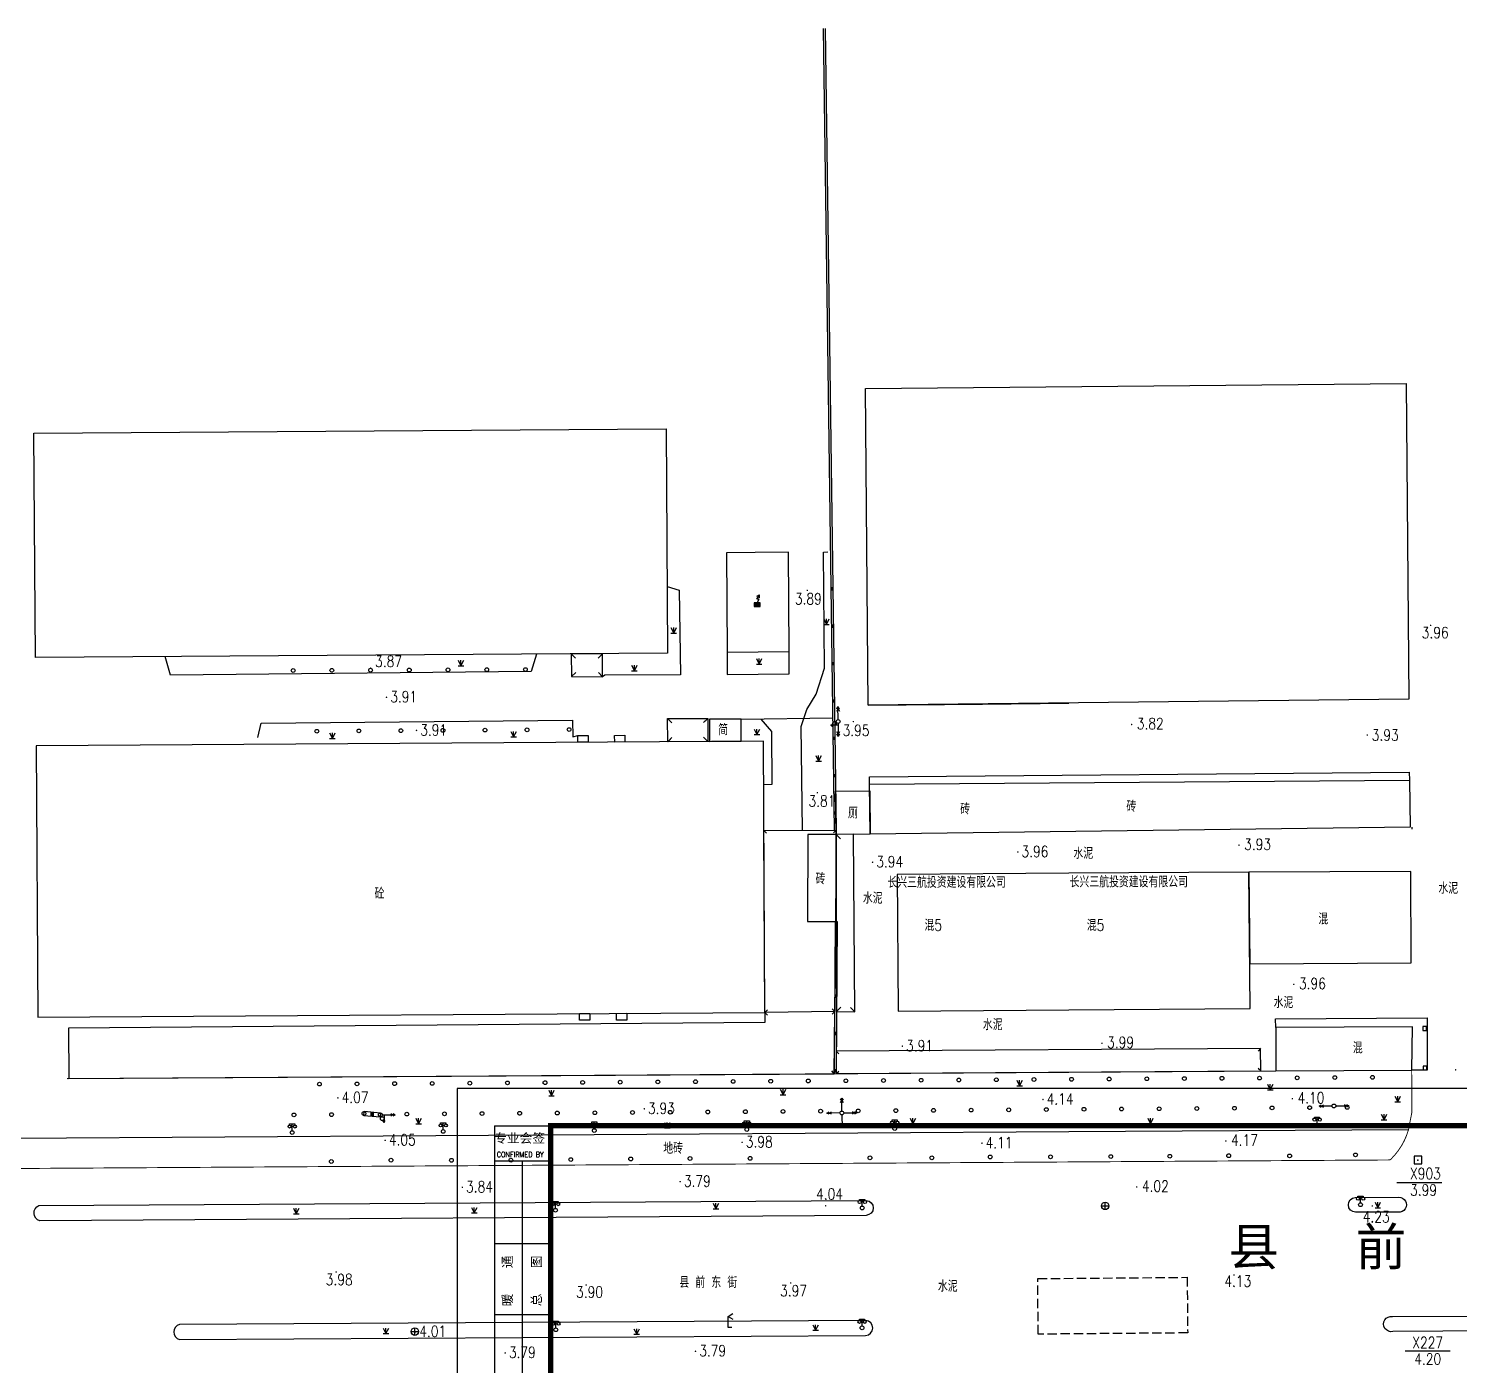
# Model space of a CAD drawing. Header units: millimetres. Extents: x 492948 to 493679, y 3432061 to 3432500.
# Drawn here: x 493110.8 to 493302.3, y 3432321.1 to 3432500 of the extents above; entities that cross this region are included whole.
import ezdxf
from ezdxf.enums import TextEntityAlignment as Align

# ---------------------------------------------------------------- set-up
doc = ezdxf.new("R2010")
doc.units = ezdxf.units.MM
doc.linetypes.add('DASH', pattern=[0.35, 0.25, -0.1])
doc.linetypes.add('DOTE', pattern=[2.42, 2, -0.2, 0.02, -0.2])
for name, color, linetype in [('WALL', 6, 'Continuous'), ('剖面墙', 6, 'DOTE'), ('图框', 137, 'Continuous'), ('地形', 8, 'Continuous')]:
    doc.layers.add(name, color=color, linetype=linetype)
doc.styles.add('HZ', font='rs.shx', dxfattribs={"width": 0.8, "bigfont": 'hztxt.shx'})
doc.styles.add('iIcon2', font='')
doc.styles.add('MIMI-TKWZ', font='romanc.shx', dxfattribs={"width": 0.75, "oblique": 15, "bigfont": 'bigfont.shx'})
doc.styles.get("Standard").update_dxf_attribs({"font": 'txt', "bigfont": 'gbcbig.shx'})
doc.styles.get('iIcon2').set_extended_font_data('SimSun')

# ---------------------------------------------------------------- blocks, each defined once
blk = doc.blocks.new('GC200')
at = {"linetype": 'Continuous', "const_width": 0.2, "flags": 128}
blk.add_lwpolyline([(-0.1, 0, 1), (0.1, 0, 1)], format="xyb", close=True, dxfattribs=at)
blk = doc.blocks.new('*U3')
at = {"linetype": 'Continuous'}
for points in [[(0, 0), (0.5, 0.5), (-0.5, 0.5)], [(0, 0), (-0.5, 0.5), (-0.5, -0.5)], [(0, 0), (-0.5, -0.5), (0.5, -0.5)], [(0, 0), (0.5, -0.5), (0.5, 0.5)]]:
    blk.add_solid(points, dxfattribs=at)
blk = doc.blocks.new('gc002')
blk.add_lwpolyline([(-0.5, -0.5), (0.5, -0.5), (0.5, 0.5), (-0.5, 0.5), (-0.5, -0.5)])
at = {"linetype": 'Continuous'}
blk.add_blockref('*U3', (0, 0), dxfattribs=at)
blk = doc.blocks.new('gc261')
blk.add_lwpolyline([(-1, -1), (1, -1), (1, 1), (-1, 1)], close=True)
blk.add_point((0, 0))
blk = doc.blocks.new('gc013a')
at = {"linetype": 'Continuous'}
blk.add_line((0.5, 0), (4, 0), dxfattribs=at)
at = {"linetype": 'Continuous', "flags": 128}
for points in [[(2.77, 0.35), (3.38, 0), (2.77, -0.35)], [(3.39, 0.35), (4, 0), (3.39, -0.35)]]:
    blk.add_lwpolyline(points, dxfattribs=at)
blk = doc.blocks.new('gc232')
for p, q in [((0.5, 1), (0.5, -1)), ((0.5, -1), (0.19, -0.46)), ((0.5, -1), (0.81, -0.46))]:
    blk.add_line(p, q)
blk.add_circle((0, 0), 0.5)
blk = doc.blocks.new('gc170')
at = {"linetype": 'Continuous'}
blk.add_circle((0, 0), 0.5, dxfattribs=at)
blk = doc.blocks.new('*U15')
at = {"linetype": 'Continuous'}
for points in [[(0.8, 1), (-0.8, 1), (0.8, 0)], [(-0.8, 0), (0.8, 0), (-0.8, 1)], [(0.8, 0), (-0.8, 0), (0, 0)]]:
    blk.add_solid(points, dxfattribs=at)
blk = doc.blocks.new('gc129')
at = {"linetype": 'Continuous', "flags": 128}
for points in [[(-0.8, 0), (0, 0), (0.8, 0), (0.8, 1), (-0.8, 1), (-0.8, 0)], [(-0.05, 2), (0.64, 3.2)], [(-0.05, 2.8), (0.64, 3.2)], [(0.58, 2), (-0.05, 2)], [(0, 1), (0.58, 2)], [(0.64, 2.4), (0.64, 3.2)]]:
    blk.add_lwpolyline(points, dxfattribs=at)
at = {"linetype": 'Continuous'}
blk.add_blockref('*U15', (0, 0), dxfattribs=at)
blk = doc.blocks.new('gc043')
for p, q in [((-1, 0), (1, 0)), ((0, -1), (0, 1))]:
    blk.add_line(p, q)
blk.add_circle((0, 0), 1)
blk = doc.blocks.new('gc124')
for p, q in [((-0.75, 1.5), (0, 0)), ((-0.75, 0), (0.75, 0)), ((0, 0), (0, 1.5)), ((0, 0), (0.75, 1.5))]:
    blk.add_line(p, q)
blk = doc.blocks.new('gcx1')
blk.add_circle((0, 0), 0.5)
blk = doc.blocks.new('gc097')
for p, q in [((-0.7, 2), (-0.7, 2.3)), ((-0.7, 2.3), (0.7, 2.3)), ((0, 0.5), (0, 2.3)), ((0.7, 2.3), (0.7, 2))]:
    blk.add_line(p, q)
for centre, radius in [((-0.7, 1.6), 0.4), ((0, 0), 0.5), ((0.73, 1.6), 0.4)]:
    blk.add_circle(centre, radius)
blk = doc.blocks.new('gc291')
blk.add_lwpolyline([(-0.5, -0.5), (0.5, -0.5), (0.5, 0.5), (-0.5, 0.5), (-0.5, -0.5)])
blk = doc.blocks.new('gc052')
for p, q in [((0, 3), (1.3, 3.75)), ((0, 3), (1.3, 2.25)), ((0, 0), (0, 3)), ((1, 0), (0, 0))]:
    blk.add_line(p, q)
blk = doc.blocks.new('sadf f')
at = {"layer": '图框'}
for p, q in [((651751, 398263), (653251, 398263)), ((651751, 398263), (651751, 384980)), ((651751, 397318), (653251, 397318)), ((651751, 395111), (653251, 395111)), ((651751, 393205), (653251, 393205))]:
    blk.add_line(p, q, dxfattribs=at)
blk.add_lwpolyline([(650751, 339863), (734851, 339863), (734851, 399263), (650751, 399263)], close=True, dxfattribs=at)
at = {"layer": '图框', "const_width": 140}
blk.add_lwpolyline([(653251, 398263), (733851, 398263), (733851, 340863), (653251, 340863)], close=True, dxfattribs=at)
at = {"layer": '图框'}
blk.add_lwpolyline([(652501, 384980), (652501, 397318)], dxfattribs=at)
at = {"layer": '图框', "style": 'iIcon2'}
blk.add_text('专业会签', height=250, dxfattribs=at).set_placement((651740, 397805))
at = {"layer": '图框', "style": 'MIMI-TKWZ', "width": 0.75}
blk.add_text('CONFIRMED BY', height=145, dxfattribs=at).set_placement((651810, 397419))
at = {"layer": '图框', "style": 'iIcon2'}
for s, p in [('暖    通', (652220, 393427)), ('总    图', (652998, 393427))]:
    blk.add_text(s, height=250, rotation=90, dxfattribs=at).set_placement(p)

msp = doc.modelspace()

# ---------------------------------------------------------------- linework, layer by layer
at = {"layer": '剖面墙', "linetype": 'DASH', "ltscale": 5}
msp.add_lwpolyline([(493245.86, 3432332.697), (493265.859, 3432332.865), (493265.922, 3432325.426), (493245.922, 3432325.258)], close=True, dxfattribs=at)
at = {"layer": '地形', "color": 8}
for p, q in [((493196.341, 3432407.649), (493196.91, 3432407.087)), ((493196.341, 3432407.649), (493196.697, 3432407.298)), ((493201.703, 3432407.676), (493201.141, 3432407.107)), ((493201.703, 3432407.676), (493201.352, 3432407.32)), ((493196.362, 3432404.557), (493196.924, 3432405.126)), ((493196.362, 3432404.557), (493196.714, 3432404.913)), ((493201.724, 3432404.593), (493201.155, 3432405.155)), ((493201.724, 3432404.593), (493201.369, 3432404.944)), ((493209.224, 3432392.669), (493209.58, 3432392.318)), ((493218.884, 3432392.727), (493218.532, 3432392.371)), ((493295.921, 3432393.108), (493295.922, 3432392.858)), ((493218.777, 3432380.498), (493219.027, 3432380.496)), ((493209.368, 3432368.325), (493209.72, 3432368.68)), ((493209.368, 3432368.325), (493209.724, 3432367.974)), ((493218.695, 3432368.458), (493218.338, 3432368.108)), ((493218.695, 3432368.458), (493218.34, 3432368.821)), ((493218.909, 3432363.122), (493219.263, 3432362.768)), ((493275.682, 3432363.48), (493275.33, 3432363.124)), ((493275.701, 3432360.483), (493275.345, 3432360.835)), ((493218.639, 3432360.123), (493218.291, 3432360.482)), ((493218.889, 3432360.125), (493219.243, 3432360.479)), ((493299.909, 3432345.533, 3.993), (493293.909, 3432345.533, 3.993)), ((493295.037, 3432323.033), (493301.037, 3432323.033))]:
    msp.add_line(p, q, dxfattribs=at)
at = {"layer": '地形', "color": 8, "flags": 128}
for points in [[(493217.174, 3432500), (493218.635, 3432392.725)], [(493217.424, 3432500), (493218.885, 3432392.728)], [(493217.32, 3432414.418), (493217.206, 3432429.917), (493217.793, 3432429.965)], [(493196.274, 3432425.344), (493197.884, 3432424.838), (493198.049, 3432413.526), (493187.922, 3432413.45), (493187.649, 3432413.241)], [(493178.786, 3432416.268), (493178.08, 3432413.957), (493129.837, 3432413.481), (493129.099, 3432415.943)], [(493183.454, 3432416.299), (493184.024, 3432415.737)], [(493187.629, 3432416.326), (493187.067, 3432415.756)], [(493204.308, 3432416.556), (493204.324, 3432413.532), (493212.597, 3432413.66), (493212.592, 3432416.65)], [(493214.207, 3432406.592), (493214.982, 3432408.844), (493216.222, 3432410.929), (493217.32, 3432414.418)], [(493183.474, 3432413.269), (493184.04, 3432413.834)], [(493187.649, 3432413.241), (493187.084, 3432413.806)], [(493223.191, 3432409.45), (493238.468, 3432409.587)], [(493238.468, 3432409.587), (493250.028, 3432409.723)], [(493141.502, 3432405.107), (493141.94, 3432407.024), (493183.63, 3432407.419), (493183.653, 3432405.203), (493184.313, 3432405.363)], [(493206.161, 3432407.563), (493218.43, 3432407.73)], [(493208.811, 3432407.558), (493208.811, 3432407.558), (493210.248, 3432405.939), (493210.268, 3432398.815)], [(493214.371, 3432392.7), (493214.207, 3432406.592)], [(493190.611, 3432404.518), (493189.258, 3432404.508), (493189.252, 3432405.399), (493190.605, 3432405.431), (493190.611, 3432404.518)], [(493223.37, 3432398.88), (493223.35, 3432399.87), (493295.55, 3432400.46), (493295.62, 3432399.4)], [(493210.268, 3432398.815), (493209.188, 3432398.78)], [(493218.891, 3432392.138), (493219.459, 3432391.575)], [(493250.028, 3432386.95), (493227.043, 3432386.802), (493227.178, 3432368.508), (493250.028, 3432368.668)], [(493250.028, 3432368.668), (493274.274, 3432368.838), (493274.123, 3432387.105), (493250.028, 3432386.95)], [(493218.777, 3432380.498), (493218.64, 3432360.337), (493218.639, 3432360.123)], [(493219.027, 3432380.496), (493218.89, 3432360.336), (493218.889, 3432360.125)], [(493218.945, 3432368.456), (493219.534, 3432369.017)], [(493221.381, 3432368.409), (493220.819, 3432368.978)], [(493185.946, 3432368.175), (493185.952, 3432367.282), (493184.565, 3432367.278), (493184.559, 3432368.166), (493185.946, 3432368.175)], [(493277.698, 3432366.282), (493277.691, 3432367.473), (493297.962, 3432367.593), (493297.969, 3432366.394), (493297.972, 3432360.603), (493295.891, 3432360.593)], [(493115.988, 3432359.476), (493250.028, 3432360.321)], [(493250.028, 3432360.321), (493277.7, 3432360.496)], [(493250.028, 3432352.327), (493108.869, 3432351.445)], [(493295.461, 3432352.611), (493250.028, 3432352.327)]]:
    msp.add_lwpolyline(points, dxfattribs=at)
for points in [[(493222.811, 3432451.832), (493295.14, 3432452.48), (493295.514, 3432410.254), (493223.191, 3432409.45)], [(493111.771, 3432415.83), (493111.533, 3432445.871), (493196.137, 3432446.424), (493196.332, 3432416.383)], [(493212.592, 3432416.65), (493212.509, 3432429.906), (493208.033, 3432429.872), (493204.232, 3432429.846), (493204.308, 3432416.556)], [(493183.474, 3432413.269), (493187.649, 3432413.241), (493187.629, 3432416.326), (493183.454, 3432416.299)], [(493196.362, 3432404.557), (493196.341, 3432407.649), (493201.703, 3432407.676), (493201.724, 3432404.593)], [(493206.161, 3432407.563), (493201.924, 3432407.555), (493201.944, 3432404.595), (493206.181, 3432404.624)], [(493112.085, 3432367.7), (493209.368, 3432368.325), (493209.154, 3432404.644), (493111.842, 3432403.98)], [(493184.313, 3432405.363), (493185.7, 3432405.377), (493185.706, 3432404.484), (493184.319, 3432404.475)], [(493223.37, 3432398.88), (493295.62, 3432399.4), (493295.7, 3432393.11), (493223.455, 3432392.191)], [(493223.455, 3432392.191), (493218.891, 3432392.138), (493218.814, 3432397.923), (493223.381, 3432397.981)], [(493209.224, 3432392.669), (493218.884, 3432392.719), (493218.695, 3432368.458), (493209.368, 3432368.325)], [(493218.885, 3432392.138), (493215.086, 3432392.119), (493215.053, 3432380.487), (493218.918, 3432380.497)], [(493221.228, 3432392.165), (493218.891, 3432392.138), (493218.945, 3432368.456), (493221.381, 3432368.409), (493221.228, 3432392.165)], [(493295.812, 3432374.94), (493295.794, 3432387.201), (493274.123, 3432387.105), (493274.225, 3432374.845)], [(493116.194, 3432366.226), (493116.236, 3432359.478), (493218.639, 3432360.123), (493218.696, 3432368.458), (493209.368, 3432368.325), (493209.368, 3432366.98)], [(493190.874, 3432367.298), (493189.506, 3432367.268), (493189.498, 3432368.198), (493190.868, 3432368.206)], [(493277.7, 3432360.496), (493295.891, 3432360.593), (493295.991, 3432366.39), (493277.698, 3432366.282)], [(493218.909, 3432363.122), (493218.889, 3432360.125), (493275.701, 3432360.483), (493275.682, 3432363.48)], [(493155.688, 3432354.494), (493155.74, 3432355.091), (493157.935, 3432354.902), (493157.883, 3432354.305)]]:
    msp.add_lwpolyline(points, close=True, dxfattribs=at)
for points, const_width in [([(493295.891, 3432360.593), (493295.912, 3432354.934), (493295.461, 3432352.611)], 0.125), ([(493157.061, 3432354.677), (493156.563, 3432354.72)], 0.6), ([(493108.869, 3432351.445), (493108.924, 3432348.491), (493109.109, 3432347.874), (493109.694, 3432347.432), (493250.028, 3432348.306)], 0.125)]:
    msp.add_lwpolyline(points, dxfattribs=dict(at, const_width=const_width))
at = {"layer": '地形', "color": 8, "const_width": 0.125, "flags": 128}
msp.add_lwpolyline([(493250.028, 3432348.306), (493293.005, 3432348.574, 0.1336026), (493295.461, 3432352.611)], format="xyb", dxfattribs=at)
at = {"layer": '地形', "color": 8, "flags": 128}
for points in [[(493294.148, 3432343.585, -1.0599791), (493294.093, 3432341.58), (493288.383, 3432341.577, -0.958828), (493288.343, 3432343.552), (493294.148, 3432343.585)], [(493222.924, 3432343.149, -0.9340696), (493222.915, 3432341.157), (493112.356, 3432340.438, -0.6909848), (493112.219, 3432342.478), (493222.924, 3432343.149)], [(493222.821, 3432325.093), (493222.821, 3432325.093, 0.9488839), (493222.86, 3432327.096), (493131.045, 3432326.55), (493131.045, 3432326.55, 0.7652101), (493131.037, 3432324.547), (493222.821, 3432325.093)]]:
    msp.add_lwpolyline(points, format="xyb", dxfattribs=at)
msp.add_lwpolyline([(493393.666, 3432326.273), (493293.35, 3432325.598, -1.1777678), (493293.323, 3432327.628), (493293.323, 3432327.628), (493393.454, 3432328.086), (493393.454, 3432328.086, -0.6300619)], format="xyb", close=True, dxfattribs=at)

# ---------------------------------------------------------------- block references
at = {"layer": 'WALL', "xscale": 0.004999999888241291, "yscale": 0.004999999888241291, "zscale": 0.005}
msp.add_blockref('sadf f', (489914.428, 3430361.845), dxfattribs=at)
at = {"layer": '地形', "color": 8}
for name, p, xscale, yscale, zscale, rotation in [('gc129', (493208.318, 3432422.629), 0.4999966867839892, 0.4999966868199408, 0.4999966869382196, 359.9994593976171), ('GC200', (493215.028, 3432424.804, 3.894), 0.4999966812542306, 0.4999966812320054, 0.4999966813748999, 359.9994597711396), ('gc124', (493217.598, 3432420.261), 0.4999967190894259, 0.4999967189505696, 0.4999967191688046, 359.9994571564815), ('GC200', (493298.422, 3432420.122, 3.957), 0.4999968373691281, 0.4999968372285366, 0.499996837468924, 359.9994365591904), ('gc124', (493197.159, 3432419.081), 0.499996693128655, 0.4999966933391988, 0.4999966932316083, 359.9994590240955), ('gc170', (493146.241, 3432414.084), 0.4999966354267623, 0.4999966355971992, 0.499996635546852, 180.2354461247535), ('gc170', (493151.421, 3432414.106), 0.4999966448486695, 0.4999966449104249, 0.4999966449274466, 180.2354459068701), ('gc170', (493156.601, 3432414.127), 0.4999966542104561, 0.4999966542236507, 0.4999966543043529, 180.2354456356533), ('GC200', (493156.623, 3432414.4, 3.866), 0.4999966524996505, 0.4999966523610055, 0.4999966526039591, 359.9994597177473), ('gc170', (493161.78, 3432414.148), 0.4999966635722427, 0.4999966635368764, 0.4999966636762777, 180.2354453644366), ('gc170', (493166.96, 3432414.17), 0.4999966729321158, 0.4999966728501022, 0.4999966730416156, 180.2354450398591), ('gc124', (493168.697, 3432414.717), 0.4999966725231342, 0.4999966723844409, 0.4999966726169826, 359.9994591307956), ('gc170', (493172.14, 3432414.191), 0.4999966822919889, 0.4999966821633279, 0.4999966823984233, 180.2354447152817), ('gc170', (493177.319, 3432414.213), 0.4999966916499485, 0.4999966914765537, 0.499996691744384, 180.2354443373434), ('gc124', (493191.902, 3432414.028), 0.4999967196133169, 0.4999967194162309, 0.4999967197112581, 359.999456889676), ('gc124', (493208.588, 3432414.924), 0.4999967433039454, 0.4999967431649566, 0.4999967434168365, 359.9994555556718), ('GC200', (493158.73, 3432410.513, 3.906), 0.4999966814290428, 0.4999966812320054, 0.4999966815576539, 359.9994574766079), ('gc013a', (493219.157, 3432407.259), 0.499996822158324, 0.4999968218617141, 0.4999968222822626, 90.61636870137745), ('gc232', (493218.659, 3432407.005), 0.499996822221259, 0.4999968218617141, 0.4999968222822626, 270.5374637293668), ('gc170', (493219.157, 3432407.259), 0.4999968222340006, 0.4999968218617141, 0.4999968222822626, 359.9994499528325), ('gc013a', (493219.157, 3432407.259), 0.499996822221805, 0.4999968218617141, 0.4999968222822627, 270.5374637360367), ('GC200', (493221.188, 3432407.247, 3.949), 0.4999968256100539, 0.4999968255870044, 0.4999968257091429, 359.9994498461139), ('GC200', (493258.419, 3432406.856, 3.818), 0.4999968995343546, 0.4999968996271491, 0.4999968996283195, 359.9994430693249), ('gc170', (493149.414, 3432405.959), 0.4999966927517439, 0.4999966928735375, 0.4999966928459113, 180.3734948005038), ('gc124', (493151.485, 3432404.979), 0.4999967032571367, 0.4999967031180859, 0.4999967033343191, 359.9994548085713), ('gc170', (493155.038, 3432405.996), 0.4999967037375806, 0.4999967035837471, 0.4999967038302522, 180.3734945254857), ('gc170', (493160.662, 3432406.033), 0.4999967147234173, 0.499996714759618, 0.4999967148140993, 180.3734942504675), ('GC200', (493162.746, 3432406.06, 3.91), 0.4999967186821668, 0.4999967184849083, 0.4999967187939666, 359.9994548085882), ('gc170', (493166.286, 3432406.07), 0.4999967257062186, 0.4999967254698277, 0.4999967257956822, 180.3734939220893), ('gc170', (493171.91, 3432406.106), 0.4999967366859844, 0.4999967366456985, 0.4999967367728108, 180.373493540351), ('gc124', (493175.737, 3432405.19), 0.4999967506964956, 0.4999967506155372, 0.4999967507988126, 359.9994534212318), ('gc170', (493177.534, 3432406.143), 0.4999967476657501, 0.4999967478215694, 0.4999967477428299, 180.3734931586128), ('gc170', (493183.158, 3432406.18), 0.4999967585842742, 0.4999967585317791, 0.4999967587025722, 180.3734927235579), ('gc124', (493208.285, 3432405.505), 0.4999968137356329, 0.4999968139454722, 0.4999968138411116, 359.9994505397963), ('gc124', (493216.55, 3432401.962), 0.4999968580901213, 0.4999968581832945, 0.4999968582131574, 359.9994475516186), ('GC200', (493216.377, 3432397.729, 3.808), 0.4999968915015212, 0.4999968917109072, 0.4999968916175388, 359.9994451504022), ('GC200', (493243.19, 3432389.794, 3.96), 0.4999970182785337, 0.4999970183707774, 0.4999970183876986, 359.9994366127555), ('GC200', (493272.78, 3432390.71, 3.925), 0.4999970763702393, 0.4999970765784383, 0.4999970764831531, 359.9994312767044), ('GC200', (493223.759, 3432388.426, 3.94), 0.4999969848089459, 0.4999969848431647, 0.4999969849175542, 359.9994387471647), ('GC200', (493280.115, 3432372.075, 3.956), 0.4999972786429828, 0.499997278675437, 0.499997278713482, 359.9994184702601), ('gc291', (493297.639, 3432366.168), 0.5000000000245112, 0.5, 0.5, 0.5303160522137988), ('GC200', (493227.756, 3432363.8, 3.908), 0.4999972131008222, 0.4999972130171955, 0.4999972132187794, 359.9994222588255), ('GC200', (493254.448, 3432364.194, 3.986), 0.499997286675659, 0.4999972865916789, 0.499997286795726, 359.9994182568249), ('gc291', (493297.668, 3432360.888), 0.4999999999807735, 0.5, 0.5, 359.6014567955065), ('GC200', (493301.768, 3432360.642, 3.987), 0.499997460368476, 0.499997460283339, 0.4999974604528045, 359.999405343635), ('gc170', (493149.753, 3432358.724), 0.4999970277960689, 0.4999970276840031, 0.4999970278877338, 180.3676149334537), ('gc170', (493154.785, 3432358.756), 0.4999970423297584, 0.499997042119503, 0.4999970424109289, 180.3676146025943), ('gc170', (493159.816, 3432358.789), 0.4999970568604602, 0.4999970570206642, 0.4999970569667975, 180.3676142183749), ('gc170', (493164.848, 3432358.821), 0.4999970714493685, 0.4999970714561641, 0.499997071554351, 180.3676138341126), ('gc170', (493169.879, 3432358.854), 0.4999970860964833, 0.499997085891664, 0.4999970861724283, 180.3676134498076), ('gc170', (493174.911, 3432358.886), 0.4999971007406104, 0.4999971007928252, 0.4999971008196923, 180.3676130121425), ('gc170', (493179.943, 3432358.918), 0.4999971153847375, 0.4999971152283251, 0.4999971154946207, 180.3676125744775), ('gc170', (493184.974, 3432358.951), 0.4999971300840835, 0.4999971301294863, 0.4999971301955031, 180.3676120834096), ('gc170', (493190.006, 3432358.983), 0.4999971448416359, 0.4999971450306475, 0.4999971449204297, 180.367611592299), ('gc170', (493195.037, 3432359.016), 0.499997159540982, 0.4999971594661474, 0.4999971596672866, 180.3676111012312), ('gc170', (493200.069, 3432359.048), 0.4999971743537533, 0.4999971743673086, 0.4999971744337477, 180.3676105567178), ('gc170', (493205.101, 3432359.08), 0.4999971891053305, 0.4999971892684698, 0.4999971892172667, 180.3676099588872), ('gc170', (493210.132, 3432359.113), 0.4999972039151142, 0.4999972037039697, 0.4999972040150679, 180.3676093610138), ('gc170', (493215.164, 3432359.145), 0.499997218724898, 0.4999972186051309, 0.4999972188241376, 180.3676087631404), ('gc170', (493220.195, 3432359.178), 0.4999972335316942, 0.4999972335062921, 0.4999972336412123, 180.367608111907), ('gc170', (493225.227, 3432359.21), 0.4999972483937093, 0.4999972484074533, 0.4999972484627698, 180.3676074072708), ('gc170', (493230.259, 3432359.242), 0.499997263197518, 0.4999972633086145, 0.4999972632850152, 180.3676067026774), ('gc170', (493235.29, 3432359.275), 0.4999972779983392, 0.4999972782097757, 0.499997278103865, 180.3676059447241), ('gc170', (493240.322, 3432359.307), 0.4999972927991604, 0.4999972926452756, 0.4999972929149333, 180.3676051867708), ('gc124', (493243.437, 3432358.516), 0.4999973099007098, 0.4999973098747432, 0.4999973100086864, 359.9994160690451), ('gc170', (493245.353, 3432359.34), 0.4999973075969941, 0.4999973075464368, 0.4999973077135113, 180.3676043754575), ('gc170', (493250.385, 3432359.372), 0.4999973223948279, 0.499997322447598, 0.4999973224945438, 180.3676035641442), ('gc170', (493255.417, 3432359.404), 0.4999973371314678, 0.4999973373487592, 0.4999973372526055, 180.3676026995138), ('gc170', (493260.448, 3432359.437), 0.4999973518651201, 0.4999973517842591, 0.499997351981865, 180.3676017815233), ('gc170', (493265.48, 3432359.469), 0.499997366595785, 0.4999973666854203, 0.49999736667605, 180.3676008101729), ('gc170', (493270.511, 3432359.502), 0.4999973812100371, 0.4999973811209202, 0.4999973813284002, 180.3675998389081), ('gc170', (493275.543, 3432359.534), 0.4999973958213018, 0.4999973960220814, 0.4999973959316102, 180.3675988142834), ('gc124', (493276.973, 3432357.977), 0.499997416537746, 0.499997416511178, 0.4999974166063291, 359.9994093456675), ('gc170', (493280.575, 3432359.567), 0.4999974103713726, 0.4999974104575813, 0.4999974104777595, 180.3675977363415), ('gc170', (493285.606, 3432359.599), 0.4999974248602496, 0.4999974248930812, 0.4999974249582298, 180.3675966050823), ('gc170', (493290.638, 3432359.631), 0.4999974392909203, 0.4999974393285811, 0.4999974393635979, 180.3675954738661), ('GC200', (493152.228, 3432356.88, 4.071), 0.4999970494788017, 0.4999970495700836, 0.499997049602856, 359.9994255136677), ('gc124', (493180.808, 3432357.168), 0.4999971327159533, 0.499997132923454, 0.4999971328194756, 359.9994232725947), ('gc124', (493211.785, 3432357.302), 0.4999972253246426, 0.4999972251243889, 0.4999972254326669, 359.9994198575879), ('gc013a', (493219.648, 3432354.866), 0.499997273090954, 0.4999972730875015, 0.4999972731823622, 90.53743069296785), ('GC200', (493246.563, 3432356.67, 4.137), 0.4999973376077228, 0.4999973378144205, 0.4999973377008394, 359.9994142014377), ('GC200', (493279.928, 3432356.77, 4.103), 0.499997438249343, 0.4999974383972585, 0.4999974383385923, 359.9994077982204), ('gc124', (493294.023, 3432356.363), 0.4999940759949564, 0.4999940758571029, 0.4999940760058362, 359.9989773271377), ('gc170', (493146.349, 3432354.602), 0.4999970497407812, 0.4999970495700836, 0.4999970498718742, 0.407622942308407), ('gc170', (493151.382, 3432354.638), 0.4999970646798944, 0.4999970644712448, 0.4999970647669224, 0.4076226099539799), ('gc170', (493155.714, 3432354.793), 0.4999970774768409, 0.4999970775097609, 0.4999970775882637, 359.9994237527815), ('gc170', (493157.909, 3432354.604), 0.4999970856259416, 0.499997085891664, 0.4999970857581864, 359.9994234326239), ('gc170', (493161.448, 3432354.71), 0.499997094551495, 0.4999970947392285, 0.499997094661576, 0.4076218385255601), ('gc170', (493166.481, 3432354.746), 0.4999971095455016, 0.4999971096403897, 0.4999971096591454, 0.4076214527639316), ('gc170', (493171.514, 3432354.782), 0.4999971245944015, 0.4999971245415509, 0.499997124688567, 0.4076210135950636), ('gc170', (493176.547, 3432354.818), 0.4999971396433014, 0.4999971394427121, 0.4999971397483881, 0.4076205744262221), ('gc170', (493181.58, 3432354.854), 0.4999971547470948, 0.4999971548095345, 0.4999971548369695, 0.4076200818501477), ('gc170', (493186.613, 3432354.89), 0.4999971698508882, 0.4999971697106957, 0.4999971699524847, 0.4076195892741031), ('gc170', (493191.646, 3432354.926), 0.4999971850128878, 0.4999971850775182, 0.4999971850929087, 0.4076190966506353), ('GC200', (493193.213, 3432355.42, 3.932), 0.4999971854523149, 0.4999971855431795, 0.4999971855651895, 359.9994207646813), ('gc170', (493196.679, 3432354.962), 0.4999972001715746, 0.4999971999786794, 0.4999972002560155, 0.4076185506673959), ('gc170', (493201.712, 3432354.998), 0.4999972153302614, 0.4999972153455019, 0.499997215439371, 0.4076180046841898), ('gc170', (493206.745, 3432355.033), 0.4999972305438418, 0.4999972307123244, 0.4999972306403257, 0.4076174052937659), ('gc170', (493211.778, 3432355.069), 0.4999972457541093, 0.4999972456134856, 0.4999972458560096, 0.407616752543582), ('gc170', (493216.811, 3432355.105), 0.4999972609643769, 0.4999972609803081, 0.4999972610833242, 0.4076160997934378), ('gc013a', (493219.648, 3432354.866), 0.4999972730571751, 0.4999972730875015, 0.4999972731823621, 180.2425638361381), ('gc170', (493219.648, 3432354.866), 0.4999972731133923, 0.4999972730875015, 0.4999972731823622, 359.9994169227804), ('gc013a', (493219.648, 3432354.866), 0.4999972731046011, 0.4999972730875015, 0.4999972731823623, 0.8092916131703712), ('gc170', (493221.844, 3432355.141), 0.4999972762328507, 0.4999972763471305, 0.4999972763189364, 0.4076154469958809), ('gc170', (493226.877, 3432355.177), 0.4999972914398057, 0.4999972912482917, 0.499997291559268, 0.4076147408860246), ('gc170', (493231.91, 3432355.213), 0.4999973067049669, 0.4999973066151142, 0.4999973068004891, 0.4076140347287589), ('gc170', (493236.943, 3432355.249), 0.4999973219668154, 0.4999973219819367, 0.4999973220385079, 0.4076132752117479), ('gc170', (493241.977, 3432355.285), 0.4999973371671451, 0.4999973373487592, 0.499997337268958, 0.4076124623824488), ('gc170', (493247.01, 3432355.321), 0.4999973523674748, 0.4999973522499204, 0.4999973524871865, 0.4076116495531992), ('gc170', (493252.043, 3432355.357), 0.4999973675644919, 0.4999973676167428, 0.4999973676882384, 0.4076107833642154), ('gc170', (493257.076, 3432355.393), 0.499997382761509, 0.4999973829835653, 0.4999973828668393, 0.4076099171752843), ('gc170', (493262.109, 3432355.429), 0.4999973978970075, 0.4999973978847265, 0.4999973980173704, 0.4076089976740773), ('gc170', (493267.142, 3432355.465), 0.4999974130291932, 0.499997413251549, 0.4999974131338463, 0.4076080248131474), ('gc170', (493272.175, 3432355.501), 0.4999974280998602, 0.4999974281527102, 0.4999974282098796, 0.4076069986399509), ('gc170', (493277.208, 3432355.536), 0.4999974431705274, 0.4999974430538714, 0.499997443238642, 0.407605972466816), ('gc170', (493282.241, 3432355.572), 0.4999974581214696, 0.4999974579550326, 0.499997458212814, 0.407604893028872), ('gc013a', (493285.494, 3432355.798), 0.4999974666095257, 0.4999974663369358, 0.4999974667046329, 180.8092803064561), ('gc170', (493285.494, 3432355.798), 0.4999974665966715, 0.4999974663369358, 0.4999974667046329, 359.999405610448), ('gc013a', (493285.494, 3432355.798), 0.4999974666366604, 0.4999974663369358, 0.4999974667046329, 0.7733107847688694), ('gc170', (493287.274, 3432355.608), 0.4999974730108931, 0.4999974728561938, 0.499997473124525, 0.4076037602786712), ('gc097', (493146.113, 3432352.238), 0.4999970676398259, 0.4999970677308738, 0.4999970677188575, 359.9994228456303), ('gc232', (493158.161, 3432354.105), 0.4999970856358993, 0.499997085891664, 0.4999970857581865, 0.2425703838211317), ('gc013a', (493157.909, 3432354.604), 0.4999970856358993, 0.499997085891664, 0.4999970857581865, 0.2425703838211317), ('gc124', (493163.029, 3432353.397), 0.4999971101314653, 0.499997110106051, 0.4999971102069946, 359.9994223120677), ('gc097', (493166.318, 3432352.393), 0.4999971285251755, 0.4999971287325025, 0.4999971286156775, 359.9994212982269), ('gc097', (493186.533, 3432352.508), 0.4999971902836686, 0.4999971901997924, 0.499997190405404, 359.9994194306581), ('gc124', (493196.297, 3432352.858), 0.4999972176995524, 0.4999972176738083, 0.4999972177888211, 359.9994185769115), ('gc097', (493206.926, 3432352.652), 0.4999972528571073, 0.4999972530640662, 0.4999972529347838, 359.9994171362014), ('gc013a', (493219.648, 3432354.866), 0.4999972733850983, 0.4999972730875015, 0.4999972731823618, 270.7344624015041), ('gc097', (493226.722, 3432352.781), 0.499997313917181, 0.4999973140656948, 0.4999973139929784, 359.9994144682157), ('gc124', (493229.159, 3432353.398), 0.4999973156051937, 0.4999973154626787, 0.4999973157183243, 359.9994145749399), ('gc124', (493260.946, 3432353.398), 0.4999974153154044, 0.4999974151141942, 0.4999974153913526, 359.9994091322216), ('gc097', (493283.227, 3432353.171), 0.4999974871440919, 0.4999974872916937, 0.499997487249084, 359.9994043298055), ('gc124', (493292.193, 3432353.936), 0.4999975064109682, 0.4999975063838065, 0.4999975064873781, 359.999402782356), ('GC200', (493158.555, 3432351.212, 4.047), 0.4999971142061003, 0.4999971142970026, 0.4999971143071304, 359.9994211914881), ('GC200', (493206.307, 3432350.931, 3.98), 0.4999972667106397, 0.4999972665682435, 0.4999972667982914, 359.9994159089113), ('GC200', (493271.024, 3432351.119, 4.169), 0.4999974709622702, 0.4999974709935486, 0.4999974710781587, 359.9994053436475), ('gcx1', (493223.415, 3432348.862), 0.499997341100378, 0.4999973410740495, 0.4999973411860686, 359.9994120136352), ('gcx1', (493231.69, 3432348.855), 0.4999973679342245, 0.4999973680824041, 0.4999973680419532, 359.9994107329995), ('GC200', (493238.39, 3432350.821, 4.111), 0.499997370029662, 0.4999973699450493, 0.4999973701534524, 359.9994111598911), ('gcx1', (493239.51, 3432348.973), 0.4999973920905093, 0.4999973922967911, 0.4999973921906215, 359.9994095590831), ('gcx1', (493247.578, 3432348.992), 0.4999974179930433, 0.4999974179081619, 0.4999974181154716, 359.9994081717243), ('gcx1', (493255.626, 3432349.025), 0.4999974437209594, 0.4999974435195327, 0.4999974438061999, 359.9994067310045), ('gcx1', (493263.532, 3432349.072), 0.4999974687503888, 0.4999974686652422, 0.4999974688410274, 359.9994052369227), ('gcx1', (493271.408, 3432349.146), 0.499997493314162, 0.4999974933452904, 0.4999974934144597, 359.9994036894794), ('gcx1', (493279.56, 3432349.111), 0.4999975198570156, 0.4999975198879838, 0.4999975199550137, 359.9994019285942), ('gcx1', (493288.378, 3432349.255), 0.4999975464580919, 0.4999975464306772, 0.499997546534068, 359.9994000076259), ('gcx1', (493151.349, 3432348.365), 0.4999971149047147, 0.4999971147626638, 0.4999971149839798, 359.9994198040986), ('gcx1', (493159.331, 3432348.542), 0.4999971385952798, 0.4999971385113895, 0.4999971387146809, 359.9994192705146), ('gcx1', (493167.42, 3432348.526), 0.4999971643813397, 0.4999971645884216, 0.4999971644702698, 359.9994185234884), ('gcx1', (493175.38, 3432348.55), 0.4999971894689078, 0.4999971892684698, 0.4999971895857142, 359.9994177764614), ('gcx1', (493183.38, 3432348.63), 0.49999721432365, 0.4999972144141793, 0.4999972144260441, 359.9994169760731), ('gcx1', (493191.404, 3432348.706), 0.4999972393530201, 0.4999972395598888, 0.4999972394490507, 359.999416122324), ('gcx1', (493199.338, 3432348.766), 0.4999972642659797, 0.4999972642399371, 0.4999972643880702, 359.9994152152136), ('gcx1', (493207.376, 3432348.786), 0.4999972899938562, 0.4999972898513079, 0.4999972900876929, 359.999414201382), ('gc261', (493296.733, 3432348.564, 3.993), 0.4999975808008464, 0.4999975808896124, 0.4999975808752084, 359.9993974463338), ('GC200', (493198.023, 3432345.671, 3.791), 0.4999972884223494, 0.499997288454324, 0.4999972885137055, 359.9994130807962), ('GC200', (493168.88, 3432344.916, 3.844), 0.4999971998300468, 0.4999971999786794, 0.4999971999617101, 359.9994158021108), ('GC200', (493259.104, 3432344.959, 4.015), 0.4999974977962344, 0.4999974980019033, 0.4999974978721527, 359.9994027823457), ('gc097', (493289.042, 3432342.588), 0.4999976235837718, 0.4999976237304509, 0.4999976236589495, 359.9993942447189), ('gc124', (493146.654, 3432341.37), 0.4999975472734988, 0.4999975473619998, 0.9999950947763561, 359.9993945647932), ('gc124', (493170.464, 3432341.476), 0.4999975472734988, 0.4999975473619998, 0.9999950947763561, 359.9993945647932), ('gc097', (493181.341, 3432341.848), 0.4999972679333292, 0.4999972679652274, 0.4999972680449128, 359.9994122269937), ('gc124', (493202.809, 3432342.05), 0.4999975472734988, 0.4999975473619998, 0.9999950947763561, 359.9993945647932), ('GC200', (493217.477, 3432342.44, 4.038), 0.4999973838251656, 0.4999973839148879, 0.4999973839416766, 359.9994079582394), ('gc097', (493222.383, 3432342.148), 0.4999974032666158, 0.499997403472662, 0.4999974033898274, 359.9994069444009), ('gc043', (493254.883, 3432342.421), 0.4999975117079966, 0.4999975119717419, 0.4999975117960467, 359.9994013416121), ('GC200', (493290.619, 3432342.42, 4.231), 0.4999976307433633, 0.4999976307153702, 0.4999976308286202, 359.9993937111165), ('GC200', (493151.997, 3432333.574, 3.984), 0.4999972409252427, 0.4999972409568727, 0.4999972410442795, 359.9994092387377), ('GC200', (493185.443, 3432331.848, 3.902), 0.4999973570498537, 0.4999973569065332, 0.4999973571565204, 359.9994056103178), ('GC200', (493212.81, 3432332.108, 3.969), 0.4999974515212217, 0.4999974514357746, 0.4999974516444363, 359.9994019285124), ('GC200', (493272.121, 3432333.173, 4.133), 0.4999976550743976, 0.4999976549297571, 0.499997655147, 359.9993912031742), ('gc097', (493181.389, 3432325.851), 0.4999974167714283, 0.4999974169768393, 0.4999974168812601, 359.9993999541092), ('gc052', (493204.422, 3432326.137), 0.4999974996012183, 0.4999974993988872, 0.4999974997075534, 359.9993968059024), ('gc124', (493216.142, 3432325.77), 0.4999975472734988, 0.4999975473619998, 0.9999950947763561, 359.9993945647932), ('gc097', (493222.352, 3432326.102), 0.4999975671223851, 0.4999975669197738, 0.4999975672096524, 359.9993937644005), ('gc124', (493158.649, 3432325.324), 0.4999975472734988, 0.4999975473619998, 0.9999950947763561, 359.9993945647932), ('gc043', (493162.517, 3432325.599), 0.4999973508219586, 0.4999973508529365, 0.4999973509060816, 359.9994020351143), ('GC200', (493162.62, 3432325.567, 4.01), 0.4999973502980848, 0.4999973503872752, 0.4999973503944067, 359.9994020884748), ('gc124', (493192.212, 3432325.242), 0.4999975472734988, 0.4999975473619998, 0.9999950947763561, 359.9993945647932), ('GC200', (493174.605, 3432322.748, 3.789), 0.4999974213699751, 0.4999974211677909, 0.4999974214545071, 359.9993984066419), ('GC200', (493200.075, 3432322.972, 3.788), 0.4999975154920864, 0.4999975156970322, 0.4999975155973087, 359.9993948849214)]:
    msp.add_blockref(name, p, dxfattribs=dict(at, xscale=xscale, yscale=yscale, zscale=zscale, rotation=rotation))
at = {"layer": '地形', "color": 8, "yscale": 0.25}
for p, xscale, rotation in [((493218.32, 3432425.008), 0.2500000000253458, 270.7801088389137), ((493218.388, 3432420.009), 0.2500000000253458, 270.7801088389137), ((493218.456, 3432415.009), 0.2500000000253458, 270.7801088389137), ((493218.524, 3432410.01), 0.2500000000253458, 270.7801088389137), ((493218.592, 3432405.01), 0.2500000000253458, 270.7801088389137), ((493218.66, 3432400.011), 0.2500000000253458, 270.7801088389137), ((493218.728, 3432395.011), 0.2500000000253458, 270.7801088389137), ((493218.868, 3432375.497), 0.2499999999981828, 269.6129934562256), ((493218.834, 3432370.497), 0.2499999999981828, 269.6129934562256), ((493218.8, 3432365.497), 0.2499999999981828, 269.6129934562256), ((493218.766, 3432360.497), 0.2499999999981828, 269.6129934562256)]:
    msp.add_blockref('gc002', p, dxfattribs=dict(at, xscale=xscale, rotation=rotation))
at = {"layer": '地形', "color": 8, "xscale": 0.5, "yscale": 0.5, "zscale": 0.5}
msp.add_blockref('GC200', (493289.949, 3432405.445, 3.93), dxfattribs=at)
at = {"layer": '地形', "color": 8, "xscale": 0.5, "yscale": 0.5}
msp.add_blockref('gc124', (493291.364, 3432342.188), dxfattribs=at)

# ---------------------------------------------------------------- texts
at = {"insert": (493271.351, 3432339.454), "char_height": 5, "width": 87.21708, "attachment_point": 1}
msp.add_mtext('{\\fSimHei|b0|i0|c134|p49;县   前   东   街}', dxfattribs=at)
at = {"layer": '地形', "color": 8, "style": 'HZ', "width": 0.8}
for s, p in [('3.89', (493213.369, 3432423.669)), ('3.96', (493297.238, 3432419.152)), ('3.87', (493157.208, 3432415.309)), ('3.91', (493159.225, 3432410.582)), ('3.91', (493163.241, 3432406.128)), ('简', (493203.121, 3432406.168)), ('3.95', (493219.751, 3432406.073)), ('3.82', (493259.114, 3432406.971)), ('3.93', (493290.549, 3432405.445)), ('3.81', (493215.189, 3432396.617)), ('3.93', (493273.474, 3432390.825)), ('3.96', (493243.685, 3432389.863)), ('3.94', (493224.253, 3432388.494)), ('长兴三航投资建设有限公司', (493225.75, 3432385.744)), ('长兴三航投资建设有限公司', (493250.121, 3432385.802)), ('砼', (493157.14, 3432384.258)), ('混', (493283.415, 3432380.844)), ('混5', (493230.713, 3432380.006)), ('混5', (493252.425, 3432379.993)), ('3.96', (493280.809, 3432372.19)), ('3.91', (493228.25, 3432363.869)), ('3.99', (493255.142, 3432364.308)), ('混', (493288.018, 3432363.584)), ('4.07', (493152.723, 3432356.949)), ('4.14', (493247.058, 3432356.738)), ('4.10', (493280.623, 3432356.885)), ('3.93', (493193.708, 3432355.489)), ('4.05', (493159.05, 3432351.28)), ('3.98', (493206.802, 3432351)), ('4.11', (493238.884, 3432350.889)), ('4.17', (493271.718, 3432351.234)), ('X903', (493295.678, 3432346.748)), ('3.84', (493169.375, 3432344.985)), ('3.79', (493198.518, 3432345.74)), ('4.02', (493259.798, 3432345.074)), ('3.99', (493295.678, 3432344.548)), ('4.04', (493216.204, 3432344.022)), ('4.23', (493289.347, 3432340.967)), ('3.98', (493150.605, 3432332.565)), ('县 前 东 街', (493197.907, 3432332.201)), ('水泥', (493232.501, 3432331.684)), ('4.13', (493270.83, 3432332.353)), ('3.90', (493184.1, 3432330.9)), ('3.97', (493211.39, 3432331.077)), ('4.01', (493163.115, 3432325.636)), ('3.79', (493175.1, 3432322.817)), ('3.79', (493200.569, 3432323.041))]:
    msp.add_text(s, height=1.5, dxfattribs=at).set_placement(p, align=Align.MIDDLE_LEFT)
for s, p in [('厕', (493221.136, 3432395.059)), ('水泥', (493251.955, 3432389.701)), ('水泥', (493300.782, 3432385.026)), ('水泥', (493223.784, 3432383.702)), ('水泥', (493278.735, 3432369.736)), ('水泥', (493239.832, 3432366.769)), ('地砖', (493197.071, 3432350.219)), ('X227', (493298.037, 3432324.133)), ('4.20', (493298.037, 3432321.933))]:
    msp.add_text(s, height=1.5, dxfattribs=at).set_placement(p, align=Align.MIDDLE)
for p in [(493236.808, 3432395.564), (493259.041, 3432395.892), (493217.465, 3432386.204)]:
    msp.add_text('砖', height=1.5, dxfattribs=at).set_placement(p, align=Align.MIDDLE_RIGHT)

doc.saveas('drawing.dxf')
